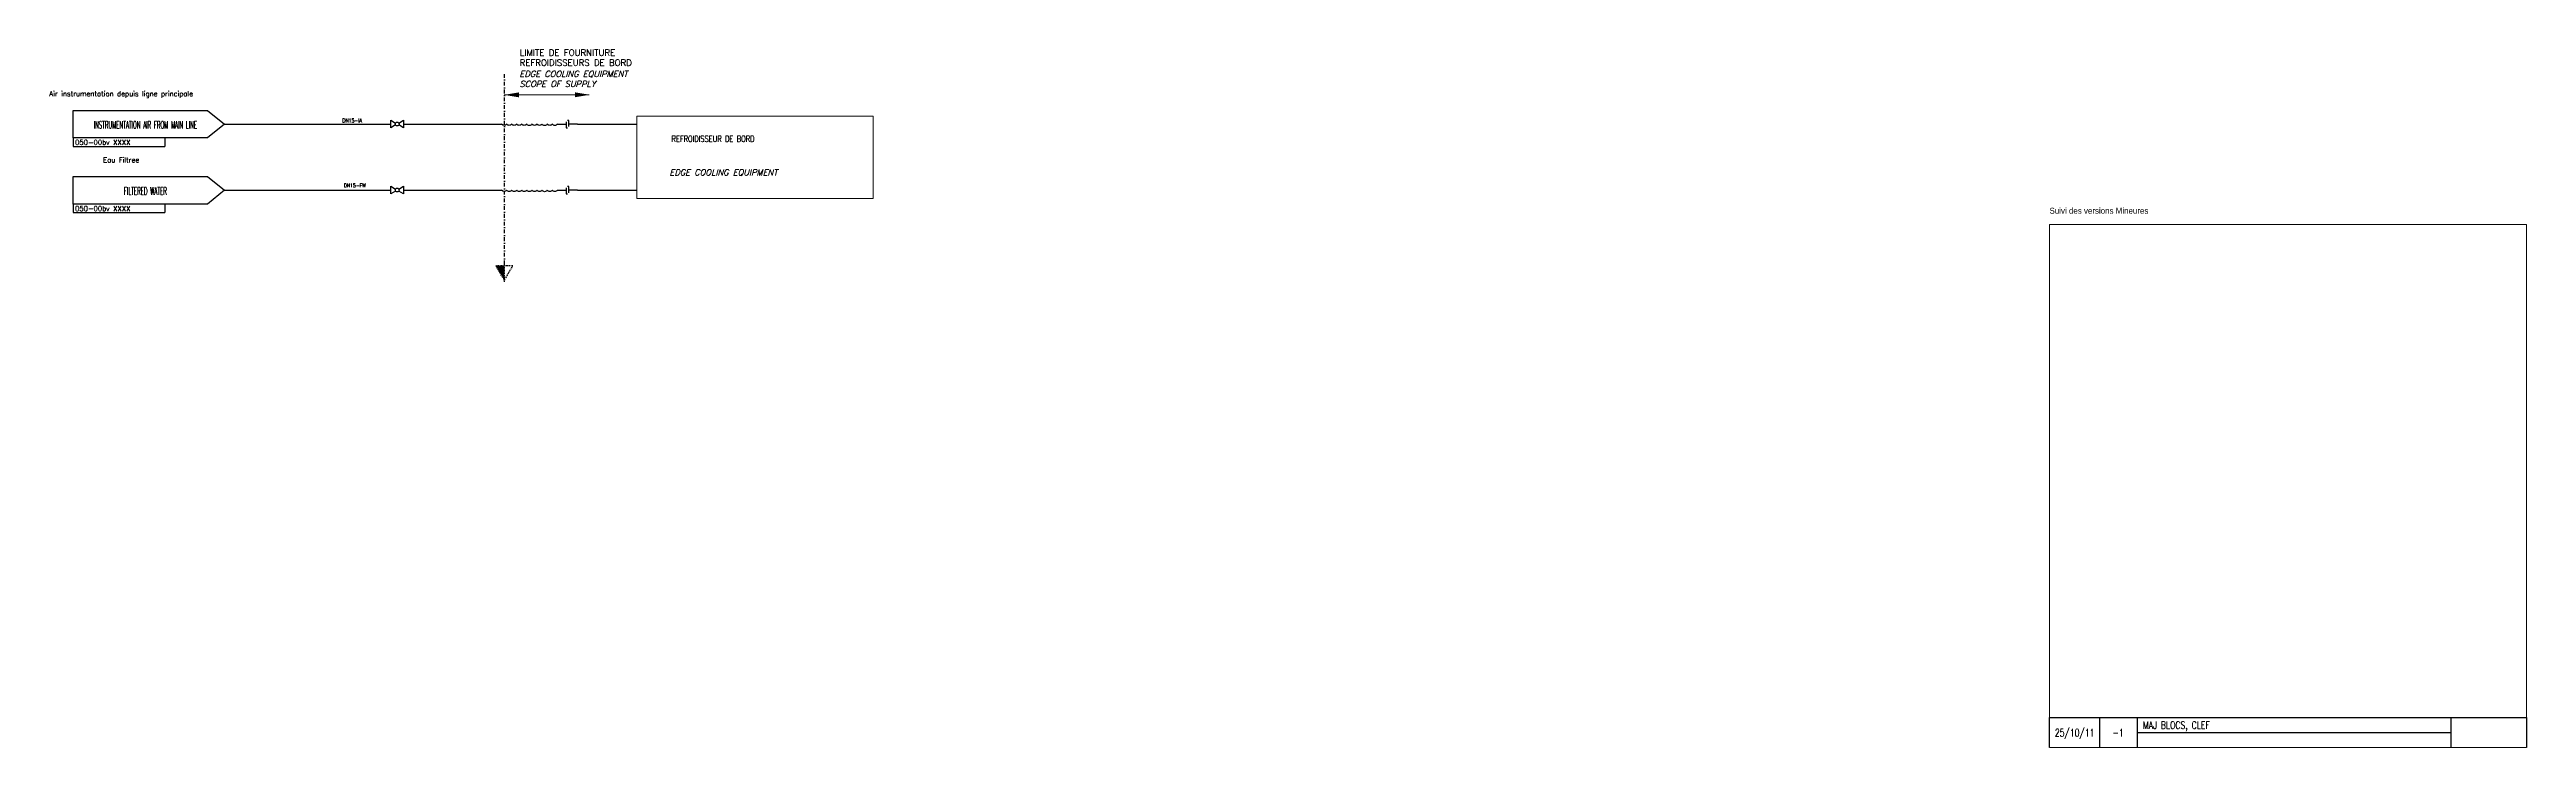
# Model space of a CAD drawing. Extents: x 67 to 1053, y -35 to 244.
import ezdxf
from ezdxf.enums import TextEntityAlignment as Align

# ---------------------------------------------------------------- set-up
doc = ezdxf.new("R2010")
doc.units = 0
doc.header["$MEASUREMENT"] = 0
doc.linetypes.add('DASHDOT', pattern=[1, 0.5, -0.25, 0, -0.25])
doc.layers.get('0').update_dxf_attribs({"linetype": 'CONTINUOUS', "lineweight": 9})
for name, color, linetype in [('BATTERY LIMIT', 3, 'DASHDOT'), ('INSTRUMENT AIR', 5, 'CONTINUOUS'), ('Text', 7, 'CONTINUOUS'), ('TEXTE', 2, 'CONTINUOUS'), ('TEXTE-ANG', 2, 'CONTINUOUS'), ('TRAIT FIN CARTOUCHE', 2, 'CONTINUOUS'), ('WATER', 3, 'CONTINUOUS')]:
    doc.layers.add(name, color=color, linetype=linetype)
for name, color, linetype, lineweight in [('COTATION', 1, 'CONTINUOUS', 0), ('DESSIN', 3, 'CONTINUOUS', 0), ('TEXTE-LOCAL', 2, 'CONTINUOUS', 15)]:
    doc.layers.add(name, color=color, linetype=linetype, lineweight=lineweight)
doc.styles.add('ITALIC', font='italic.shx', dxfattribs={"height": 1.8})
doc.styles.add('ROMANS', font='romans.shx', dxfattribs={"width": 0.7})
doc.styles.add('S1', font='SIMPLEX.shx', dxfattribs={"width": 0.9})
doc.styles.add('Tag_Instrum', font='isocp.shx', dxfattribs={"height": 2})
doc.styles.add('Text English', font='romans.shx', dxfattribs={"height": 4})

# ---------------------------------------------------------------- blocks, each defined once
blk = doc.blocks.new('O5')
for p, q in [((0, 7.22), (-3.38, 1.45)), ((-3.38, 1.45), (3.38, 1.45)), ((0, 7.93), (0, 0)), ((0, 7.22), (3.38, 1.45))]:
    blk.add_line(p, q)
blk.add_solid([(-0.01, 7.25), (-0.01, 1.44), (3.39, 1.44), (-0.01, 1.44)])
blk = doc.blocks.new('QUICK_CONNECTOR_LEFT')
blk.add_line((0, 0), (3.5, 0))
blk.add_lwpolyline([(3.5, 0.95), (3.5, -1.45), (4, -1.45)])
at = {"layer": 'Text', "style": 'Text English'}
for tag, p in [('DIA', (-0.5, -8)), ('FLUID', (-0.5, -11)), ('DESC', (-0.5, -14))]:
    blk.add_attdef(tag, text='', height=2, dxfattribs=at).set_placement(p, align=Align.MIDDLE_LEFT)
at = {"layer": 'Text', "style": 'Text English', "flags": 1}
for tag, p in [('COM1', (-0.5, -17)), ('COM2', (-0.5, -20))]:
    blk.add_attdef(tag, text='', height=2, dxfattribs=at).set_placement(p, align=Align.MIDDLE_LEFT)
blk = doc.blocks.new('QUICK_CONNECTOR_RIGHT')
blk.add_line((0, 0), (-3.5, 0))
blk.add_lwpolyline([(-3.5, -0.95), (-3.5, 1.45), (-4, 1.45)])
at = {"layer": 'Text', "style": 'Text English'}
for tag, p in [('DIA', (-4.5, -8)), ('FLUID', (-4.5, -11)), ('DESC', (-4.5, -14))]:
    blk.add_attdef(tag, text='', height=2, dxfattribs=at).set_placement(p, align=Align.MIDDLE_LEFT)
at = {"layer": 'Text', "style": 'Text English', "flags": 1}
for tag, p in [('COM1', (-4.5, -17)), ('COM2', (-4.5, -20))]:
    blk.add_attdef(tag, text='', height=2, dxfattribs=at).set_placement(p, align=Align.MIDDLE_LEFT)
blk = doc.blocks.new('BALL_VALVE')
for points in [[(1.86, -0.39), (0, -1.5), (0, 1.5), (1.86, 0.39)], [(3.14, 0.39), (5, 1.5), (5, -1.5), (3.14, -0.39)]]:
    blk.add_lwpolyline(points)
blk.add_circle((2.5, 0), 0.75)
at = {"layer": 'TEXTE-LOCAL', "style": 'Tag_Instrum'}
for tag, p in [('NUM', (-0.06, 3.36)), ('ND01', (0.02, -4.02))]:
    blk.add_attdef(tag, text='', height=2, dxfattribs=at).set_placement(p, align=Align.MIDDLE_LEFT)
at = {"layer": 'TEXTE-LOCAL', "style": 'Tag_Instrum', "flags": 1}
for tag, p in [('ND02', (-0.04, -6.97)), ('PIPE', (-0.04, -9.97)), ('DESI', (-0.04, -12.97)), ('PIDN', (-0.04, -15.97)), ('PIDR', (-0.04, -19.1)), ('FUNC', (-0.11, -22.16)), ('PACK', (-0.11, -25.16)), ('INSL', (-0.11, -28.16)), ('CLEF', (-0.23, -37.28)), ('CLAS', (-0.23, -34.29)), ('LOCK', (-0.11, -31.29))]:
    blk.add_attdef(tag, text='', height=2, dxfattribs=at).set_placement(p, align=Align.MIDDLE_LEFT)
blk = doc.blocks.new('INDICE')
at = {"color": 2}
for points in [[(-170, 0), (-170, 6), (-170, 12)], [(-155, 0), (-155, 6), (-155, 12)]]:
    blk.add_lwpolyline(points, dxfattribs=at)
at = {"layer": 'TRAIT FIN CARTOUCHE', "color": 1}
blk.add_line((-155, 6), (-30, 6), dxfattribs=at)
at = {"layer": 'TRAIT FIN CARTOUCHE', "color": 2}
for points in [[(-190, 0), (-190, 6), (-190, 12), (0, 12), (0, 6), (0, 0)], [(-30, 0), (-30, 6), (-30, 12)]]:
    blk.add_lwpolyline(points, dxfattribs=at)
at = {"color": 2, "style": 'ROMANS', "width": 0.75}
for tag, p in [('DATE', (-180, 4.39)), ('INDICE', (-162.68, 4.39))]:
    blk.add_attdef(tag, text='', height=3, dxfattribs=at).set_placement(p, align=Align.CENTER)
at = {"layer": 'TRAIT FIN CARTOUCHE', "color": 2, "width": 0.75}
for height, style, p in [(3, 'ROMANS', (-152.78, 6.51)), (2.4, 'ITALIC', (-152.78, 0.51))]:
    blk.add_attdef('MODIFICATION', text='', height=height, dxfattribs=dict(at, style=style)).set_placement(p, align=Align.BOTTOM_LEFT)
at = {"layer": 'TRAIT FIN CARTOUCHE', "color": 2, "style": 'ROMANS', "width": 0.75}
blk.add_attdef('NOM', text='', height=3, dxfattribs=at).set_placement((-13.95, 4.35), align=Align.CENTER)
blk = doc.blocks.new('Arrow-Conn')
for p, q in [((0, 14.4), (53.61, 14.4)), ((0, 3.43), (0, 14.4)), ((53.61, 14.4), (60.33, 8.92)), ((53.61, 3.43), (0, 3.43)), ((0, 3.43), (0, 0)), ((0, 0), (36.61, 0)), ((36.61, 3.43), (36.61, 0)), ((60.33, 8.92), (53.61, 3.43))]:
    blk.add_line(p, q)
at = {"layer": 'TEXTE-LOCAL', "style": 'ROMANS'}
for tag, p in [('LOCAL-LANGUAGE', (28.02, 21.08)), ('LOCAL-LANGUAGE-2', (29.51, 16.92))]:
    blk.add_attdef(tag, text='', height=2, dxfattribs=at).set_placement(p, align=Align.MIDDLE_CENTER)
blk.add_attdef('TEXT-IN-ENGLISH', text='', height=3, dxfattribs=at).set_placement((27.72, 7.11), align=Align.CENTER)
blk.add_attdef('PID-NUMBER', text='', height=2, dxfattribs=at).set_placement((0.81, 1.64), align=Align.MIDDLE_LEFT)

msp = doc.modelspace()

# ---------------------------------------------------------------- linework, layer by layer
at = {"layer": 'BATTERY LIMIT', "ltscale": 3}
msp.add_line((247.88, 158.11), (247.89, 234), dxfattribs=at)
at = {"layer": 'COTATION'}
msp.add_line((247.8, 225.71), (281.66, 225.71), dxfattribs=at)
for points in [[(253.64, 226.68), (253.64, 224.74), (247.8, 225.71)], [(276.05, 226.72), (276.05, 224.78), (281.89, 225.75)]]:
    msp.add_solid(points, dxfattribs=at)
at = {"layer": 'DESSIN'}
msp.add_lwpolyline([(300.61, 217.19), (394.82, 217.19), (394.82, 184.34), (300.61, 184.34)], close=True, dxfattribs=at)
at = {"layer": 'INSTRUMENT AIR', "ltscale": 3}
for p, q in [((136.36, 214.05), (202.7, 214.05)), ((207.7, 214.05), (246.79, 214.05)), ((277.01, 214.05), (300.61, 214.05))]:
    msp.add_line(p, q, dxfattribs=at)
msp.add_lwpolyline([(269.01, 214.05, -0.520567), (266.98, 214.05, -0.520567), (264.97, 214.05, -0.520567), (262.86, 214.05, -0.520567), (260.85, 214.05, -0.520567), (258.85, 214.05, -0.520567), (256.79, 214.05, -0.520567), (254.78, 214.05, -0.520567), (252.77, 214.05, -0.520567), (250.76, 214.05, -0.520567), (248.75, 214.05, -0.498291), (246.79, 214.05, -0.498291)], format="xyb", dxfattribs=at)
at = {"layer": 'TEXTE-LOCAL'}
msp.add_lwpolyline([(1053.44, -34.51), (863.44, -34.51), (863.44, 174.07), (1053.44, 174.07)], close=True, dxfattribs=at)
at = {"layer": 'WATER', "ltscale": 3}
for p, q in [((135.97, 187.66), (202.7, 187.66)), ((207.7, 187.66), (246.79, 187.66))]:
    msp.add_line(p, q, dxfattribs=at)
at = {"layer": 'WATER'}
msp.add_line((277.01, 187.66), (300.61, 187.66), dxfattribs=at)
msp.add_lwpolyline([(269.01, 187.66, -0.520567), (266.98, 187.66, -0.520567), (264.97, 187.66, -0.520567), (262.86, 187.66, -0.520567), (260.85, 187.66, -0.520567), (258.85, 187.66, -0.520567), (256.79, 187.66, -0.520567), (254.78, 187.66, -0.520567), (252.77, 187.66, -0.520567), (250.76, 187.66, -0.520567), (248.75, 187.66, -0.498291), (246.79, 187.66, -0.498291)], format="xyb", dxfattribs=at)

# ---------------------------------------------------------------- block references
at = {"layer": 'BATTERY LIMIT', "ltscale": 3, "rotation": 179.9949639880244}
msp.add_blockref('O5', (247.88, 159.03), dxfattribs=at)
at = {"layer": 'INSTRUMENT AIR'}
ref = msp.add_blockref('Arrow-Conn', (76.03, 205.13), dxfattribs=at)
ref.add_attrib('LOCAL-LANGUAGE', 'Air instrumentation depuis ligne principale', dxfattribs={"layer": 'TEXTE-LOCAL', "height": 2, "style": 'ROMANS'}).set_placement((95.22, 226.16), align=Align.MIDDLE_CENTER)
ref.add_attrib('TEXT-IN-ENGLISH', 'INSTRUMENTATION AIR FROM MAIN LINE', dxfattribs={"layer": 'TEXTE-LOCAL', "height": 3, "style": 'ROMANS', "width": 0.43}).set_placement((104.86, 212.24), align=Align.CENTER)
ref.add_attrib('PID-NUMBER', '050-00bv XXXX', dxfattribs={"layer": 'TEXTE-LOCAL', "height": 2, "style": 'ROMANS'}).set_placement((76.83, 206.77), align=Align.MIDDLE_LEFT)
at = {"layer": 'INSTRUMENT AIR', "ltscale": 3}
for name, p in [('BALL_VALVE', (202.7, 214.09)), ('QUICK_CONNECTOR_LEFT', (269.01, 214.05)), ('QUICK_CONNECTOR_RIGHT', (277.01, 214.05))]:
    msp.add_blockref(name, p, dxfattribs=at)
at = {"layer": 'TRAIT FIN CARTOUCHE'}
ref = msp.add_blockref('INDICE', (1053.44, -34.51), dxfattribs=at)
ref.add_attrib('DATE', '25/10/11', dxfattribs={"layer": '0', "color": 2, "height": 3, "style": 'ROMANS', "width": 0.75}).set_placement((873.44, -30.12), align=Align.CENTER)
ref.add_attrib('INDICE', '-1', dxfattribs={"layer": '0', "color": 2, "height": 3, "style": 'ROMANS', "width": 0.75}).set_placement((890.76, -30.12), align=Align.CENTER)
ref.add_attrib('MODIFICATION', 'MAJ BLOCS, CLEF', dxfattribs={"layer": '0', "color": 2, "height": 3, "style": 'ROMANS', "width": 0.75}).set_placement((900.66, -28.01), align=Align.BOTTOM_LEFT)
at = {"layer": 'WATER', "ltscale": 3}
ref = msp.add_blockref('Arrow-Conn', (76.03, 178.74), dxfattribs=at)
ref.add_attrib('LOCAL-LANGUAGE', 'Eau Filtree', dxfattribs={"layer": 'TEXTE-LOCAL', "height": 2, "style": 'ROMANS'}).set_placement((95.22, 199.77), align=Align.MIDDLE_CENTER)
ref.add_attrib('TEXT-IN-ENGLISH', 'FILTERED WATER', dxfattribs={"layer": 'TEXTE-LOCAL', "height": 3, "style": 'ROMANS', "width": 0.43}).set_placement((104.86, 185.86), align=Align.CENTER)
ref.add_attrib('PID-NUMBER', '050-00bv XXXX', dxfattribs={"layer": 'TEXTE-LOCAL', "height": 2, "style": 'ROMANS'}).set_placement((76.83, 180.38), align=Align.MIDDLE_LEFT)
msp.add_blockref('BALL_VALVE', (202.7, 187.75), dxfattribs=at)
at = {"layer": 'WATER'}
for name, p in [('QUICK_CONNECTOR_LEFT', (269.01, 187.66)), ('QUICK_CONNECTOR_RIGHT', (277.01, 187.66))]:
    msp.add_blockref(name, p, dxfattribs=at)

# ---------------------------------------------------------------- texts
at = {"layer": 'DESSIN', "insert": (206.01, 220.2), "char_height": 1.5, "attachment_point": 9, "style": 'S1'}
msp.add_mtext('\\A1;', dxfattribs=at)
at = {"layer": 'INSTRUMENT AIR', "ltscale": 3, "insert": (183.34, 216.22), "char_height": 1.5, "width": 13.7229, "attachment_point": 1, "style": 'S1'}
msp.add_mtext('DN15-IA', dxfattribs=at)
at = {"layer": 'TEXTE', "style": 'ROMANS'}
for s, p in [('LIMITE DE FOURNITURE', (253.99, 241.3)), ('REFROIDISSEURS DE BORD', (253.98, 237.27))]:
    msp.add_text(s, height=2.5, dxfattribs=at).set_placement(p)
at = {"layer": 'TEXTE', "insert": (309.45, 209.43), "char_height": 2.5, "width": 108.43, "attachment_point": 1, "style": 'ROMANS'}
msp.add_mtext('\\pxl2;REFROIDISSEUR DE BORD', dxfattribs=at)
at = {"layer": 'TEXTE-ANG', "char_height": 2.4, "width": 120, "attachment_point": 1, "style": 'ITALIC'}
for s, insert in [('EDGE COOLING EQUIPMENT \\PSCOPE OF SUPPLY', (253.93, 235.28)), ('EDGE COOLING EQUIPMENT', (313.65, 196))]:
    msp.add_mtext(s, dxfattribs=dict(at, insert=insert))
at = {"layer": 'TEXTE-LOCAL', "insert": (863.44, 180.69), "char_height": 2.3647, "width": 67.6638, "attachment_point": 1}
msp.add_mtext('Suivi des versions Mineures', dxfattribs=at)
at = {"layer": 'WATER', "ltscale": 3, "insert": (183.89, 190.34), "char_height": 1.5, "width": 13.7229, "attachment_point": 1, "style": 'S1'}
msp.add_mtext('DN15-FW', dxfattribs=at)

doc.saveas('drawing.dxf')
